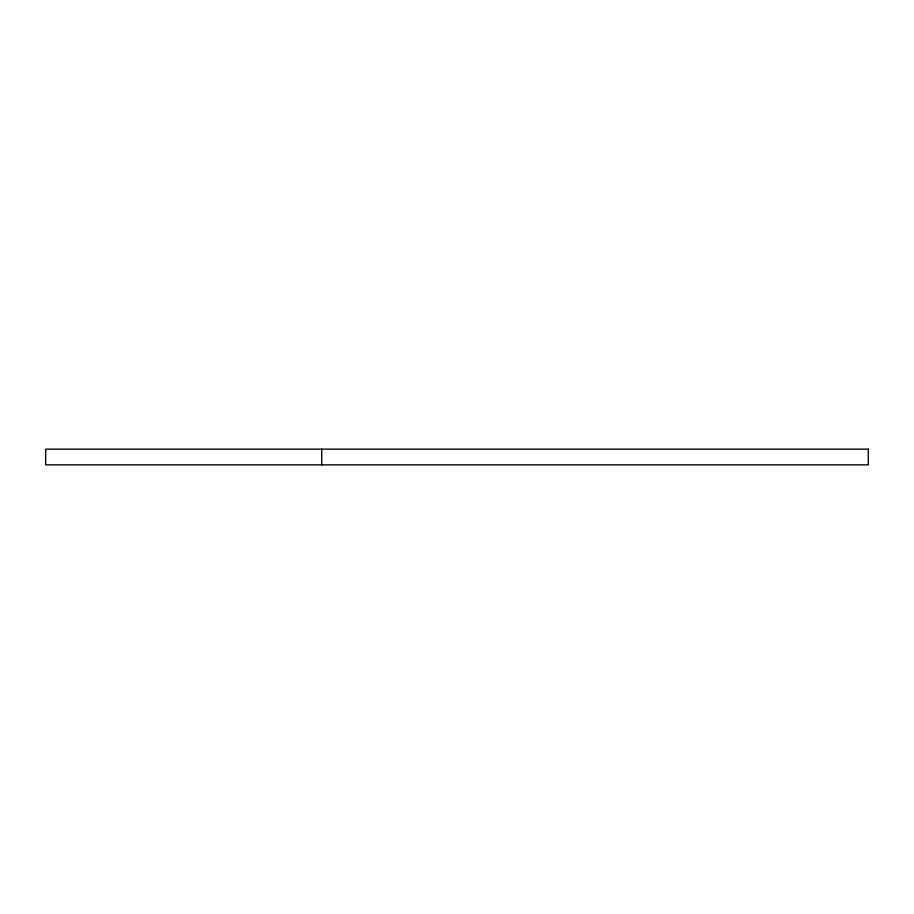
<?xml version="1.0" encoding="UTF-8"?>
<svg xmlns="http://www.w3.org/2000/svg" width="914" height="914" viewBox="0 0 914 914"><rect width="100%" height="100%" fill="white"/><g stroke="black" fill="none" stroke-linecap="round" stroke-linejoin="round"><path stroke-width="1.37" d="M321.739 449.14L321.739 464.86M868.3 449.14L45.7 449.14L45.7 464.86L868.3 464.86L868.3 449.14"/></g></svg>
